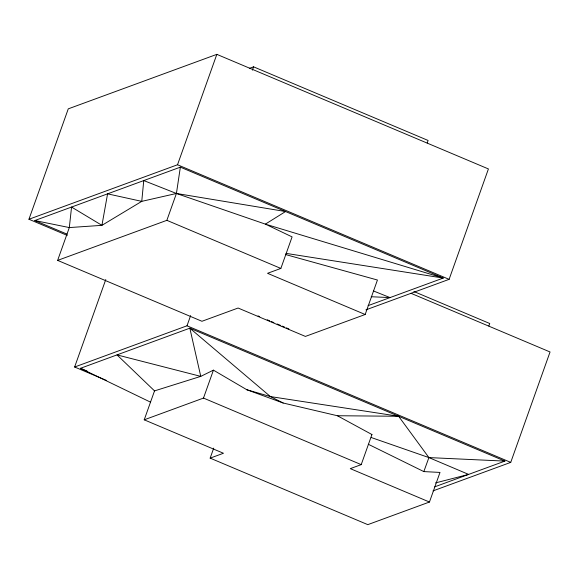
<?xml version="1.0" encoding="UTF-8"?>
<svg xmlns="http://www.w3.org/2000/svg" width="579" height="579" viewBox="0 0 579 579"><rect width="100%" height="100%" fill="white"/><g stroke="black" fill="none" stroke-linecap="round" stroke-linejoin="round"><path stroke-width="0.87" d="M180.358 167.15L176.421 193.473L166.861 220.331L57.632 260.391L69.321 227.569L71.557 207.058L101.933 225.34L141.754 201.362L176.421 193.473L285.57 211.538L265.37 224.131L176.421 193.473L143.758 180.568L141.754 201.362L107.578 193.842L101.933 225.34L69.321 227.569L34.805 220.541L180.358 167.15L443.253 278.065L368.114 305.632M67.273 235.429L28.95 219.26L68.264 108.852L216.836 54.354L488.423 168.938L449.109 279.346L365.906 309.866M106.254 380.352L74.633 367.014L105.776 279.534M28.95 219.26L177.521 164.762L216.836 54.354M252.379 70.168L253.566 66.831L428.098 140.465L427.208 142.97M213.723 448.117L210.155 458.134L223.465 453.256L144.222 419.818L154.528 390.89L200.768 376.379L213.434 370.147L246.842 389.747L283.167 403.013L337.369 415.736L398.62 416.265L428.901 457.584L468.621 474.404L435.524 482.908M74.633 367.014L186.995 325.796L190.629 315.598M144.222 419.818L203.49 398.077L213.434 370.147M285.628 254.557L377.443 280.026L365.168 314.498L267.541 273.31L280.858 268.424L292.091 236.891L265.37 224.131L443.253 278.065L285.968 253.363M368.295 444.252L423.828 471.588L439.997 472.428L429.459 502.029L350.295 468.635L361.216 464.626L371.935 434.525L337.369 415.736M488.835 326.006L489.725 323.502L413.884 291.505M433.005 490.891L510.736 462.382L550.05 351.974L411.068 293.336M423.828 471.588L428.901 457.584L504.881 461.101L434.699 486.845M371.523 434.786L371.935 434.525M249.346 68.38L253.566 66.831M150.511 402.152L80.481 368.295L189.832 328.177L504.881 461.101M365.168 314.498L305.401 336.421L238.092 308.028L201.948 321.28L57.632 260.391M429.459 502.029L367.803 524.646L210.155 458.134M371.219 296.738L390.022 297.592L373.498 290.976M398.62 416.265L270.415 396.579L246.842 389.747M371.182 437.5L428.901 457.584M177.521 164.762L449.109 279.346M166.861 220.331L280.858 268.424M34.805 220.541L67.178 234.198M258.053 315.917L259.718 316.619M267.216 319.782L269.713 320.838M271.377 321.54L273.881 322.597M277.211 324.001L280.54 325.405M282.212 326.115L284.709 327.164M286.373 327.866L288.87 328.923M186.995 325.796L510.736 462.382M203.49 398.077L361.216 464.626M80.481 368.295L87.111 371.088M283.167 403.013L270.415 396.579L189.832 328.177L200.768 376.379L117.009 354.891L154.528 390.89"/></g></svg>
